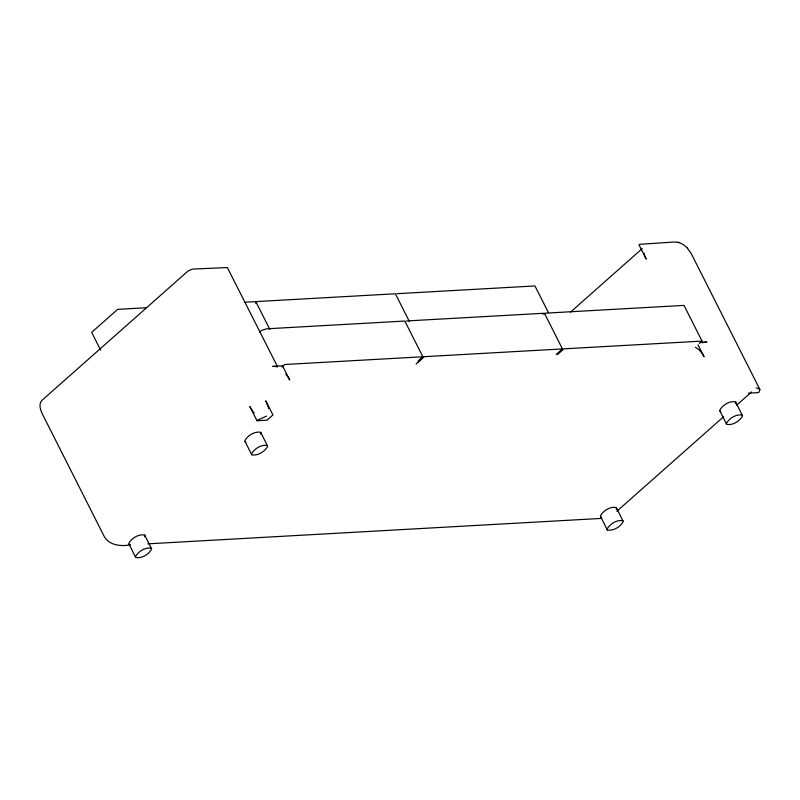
<?xml version="1.0" encoding="UTF-8"?>
<svg xmlns="http://www.w3.org/2000/svg" width="800" height="800" viewBox="0 0 800 800"><rect width="100%" height="100%" fill="white"/><g stroke="black" fill="none" stroke-linecap="round" stroke-linejoin="round"><path stroke-width="1.2" d="M144.66 536.83L144.72 535.06C138.8 533.73 131.45 538.24 128.77 543.54L135.69 557.5C141.61 558.84 148.95 554.33 151.64 549.03L144.72 535.06M260.68 434.11L260.74 432.34C254.82 431 247.47 435.51 244.79 440.81L251.71 454.78C257.63 456.11 264.97 451.6 267.66 446.3L260.74 432.34M616.26 509.31L616.32 507.54C610.4 506.2 603.05 510.71 600.37 516.01L607.29 529.97C613.21 531.31 620.55 526.8 623.24 521.5L616.32 507.54M735.58 403.66L735.64 401.89C729.72 400.56 722.37 405.07 719.69 410.37L726.61 424.33C732.52 425.67 739.87 421.16 742.55 415.86L735.64 401.89M416.17 364.1L422.85 356.76L404.82 321.05L266.73 328.8L261.43 330.47L259.57 332.11M255.42 303.17L257.28 301.52L395.37 293.78L409.43 321.62M281.97 366.97L284.76 364.5L422.85 356.76L418.42 360.68M417.86 362.43L424.36 356.67L562.45 348.93L544.42 313.23L406.33 320.97M570.53 312.08L642.16 248.66M556.24 354.42L562.45 348.93M557.45 354.6L563.96 348.84L702.05 341.1L684.01 305.4L545.92 313.14L542.75 314.14M699.39 343.46L702.05 341.1M616.78 511.32L723.44 416.89M736.53 405.3L751.5 392.04M277.58 366.81L227.36 267.56L192.32 269.09L188.01 271.04L42.04 400.28C38.37 403.92 40.34 409.83 42.29 413.86L103.9 535.83C108.65 545.43 121.06 546.66 130.41 544.82M266.51 416.12L258.07 419.91A6.25 2.12 -26.8 0 0 257.02 420.74L249.87 406.58A17.78 10.26 48.5 0 0 253.11 411.61M702.35 342.75L702.95 342.61A22.58 7.65 -26.8 0 1 706.92 342.07L700.25 342.44M146.29 307.75L117.68 309.35L91.67 332.37L100.67 350.19M244.57 302.24L255.77 301.61L269.83 329.44M396.87 293.7L534.96 285.95L548.46 312.68M257.02 420.74L267.04 420.17L272.92 414.97L265.77 400.82L268.17 407.02M748.39 393.19L758.4 392.62A6.25 2.12 -26.8 0 0 759.2 391.82L759.87 389.47L691.11 253.35L686.83 247.43M147.87 543.84L601.74 518.39M678.32 242.36L674.64 241.99L639.69 244.31L638.98 244.78L646.13 258.94M678.77 242.48L682.75 244.22L686.98 247.58M678.15 242.31L679.13 242.58M276.76 366.84L275.74 366.57A22.58 7.65 -26.8 0 0 272.53 366.43L282.55 365.86L289.7 380.02A28.68 21.32 86.8 0 0 287.21 375.9L286.75 375.29M695.39 347.28L698.74 349.46L701.56 352.67A28.68 21.32 86.8 0 1 704.06 356.79L698.01 344.81M742.31 415.11C736.39 413.77 729.05 418.28 726.36 423.58L726.61 424.33M719.93 411.12L720.71 411.56M622.99 520.75C617.07 519.41 609.73 523.92 607.04 529.22L607.29 529.97M600.62 516.76L601.4 517.2M267.41 445.55C261.49 444.22 254.15 448.72 251.46 454.02L251.71 454.78M245.03 441.56L245.82 442M151.39 548.28C145.47 546.94 138.13 551.45 135.44 556.75L135.69 557.5M129.02 544.29L129.8 544.73M285.82 374.16L286.29 374.71M759.87 389.47L757.46 388.13A21.75 7.37 -26.8 0 0 756.22 387.98M268.37 407.81L268.56 408.59M646.19 258.93A17.78 10.26 48.5 0 1 644.09 253.13M254.21 412.95A17.78 10.26 48.5 0 1 253.65 412.29M751.14 392.32A14.49 8.35 48.5 0 1 750.74 392.57"/></g></svg>
